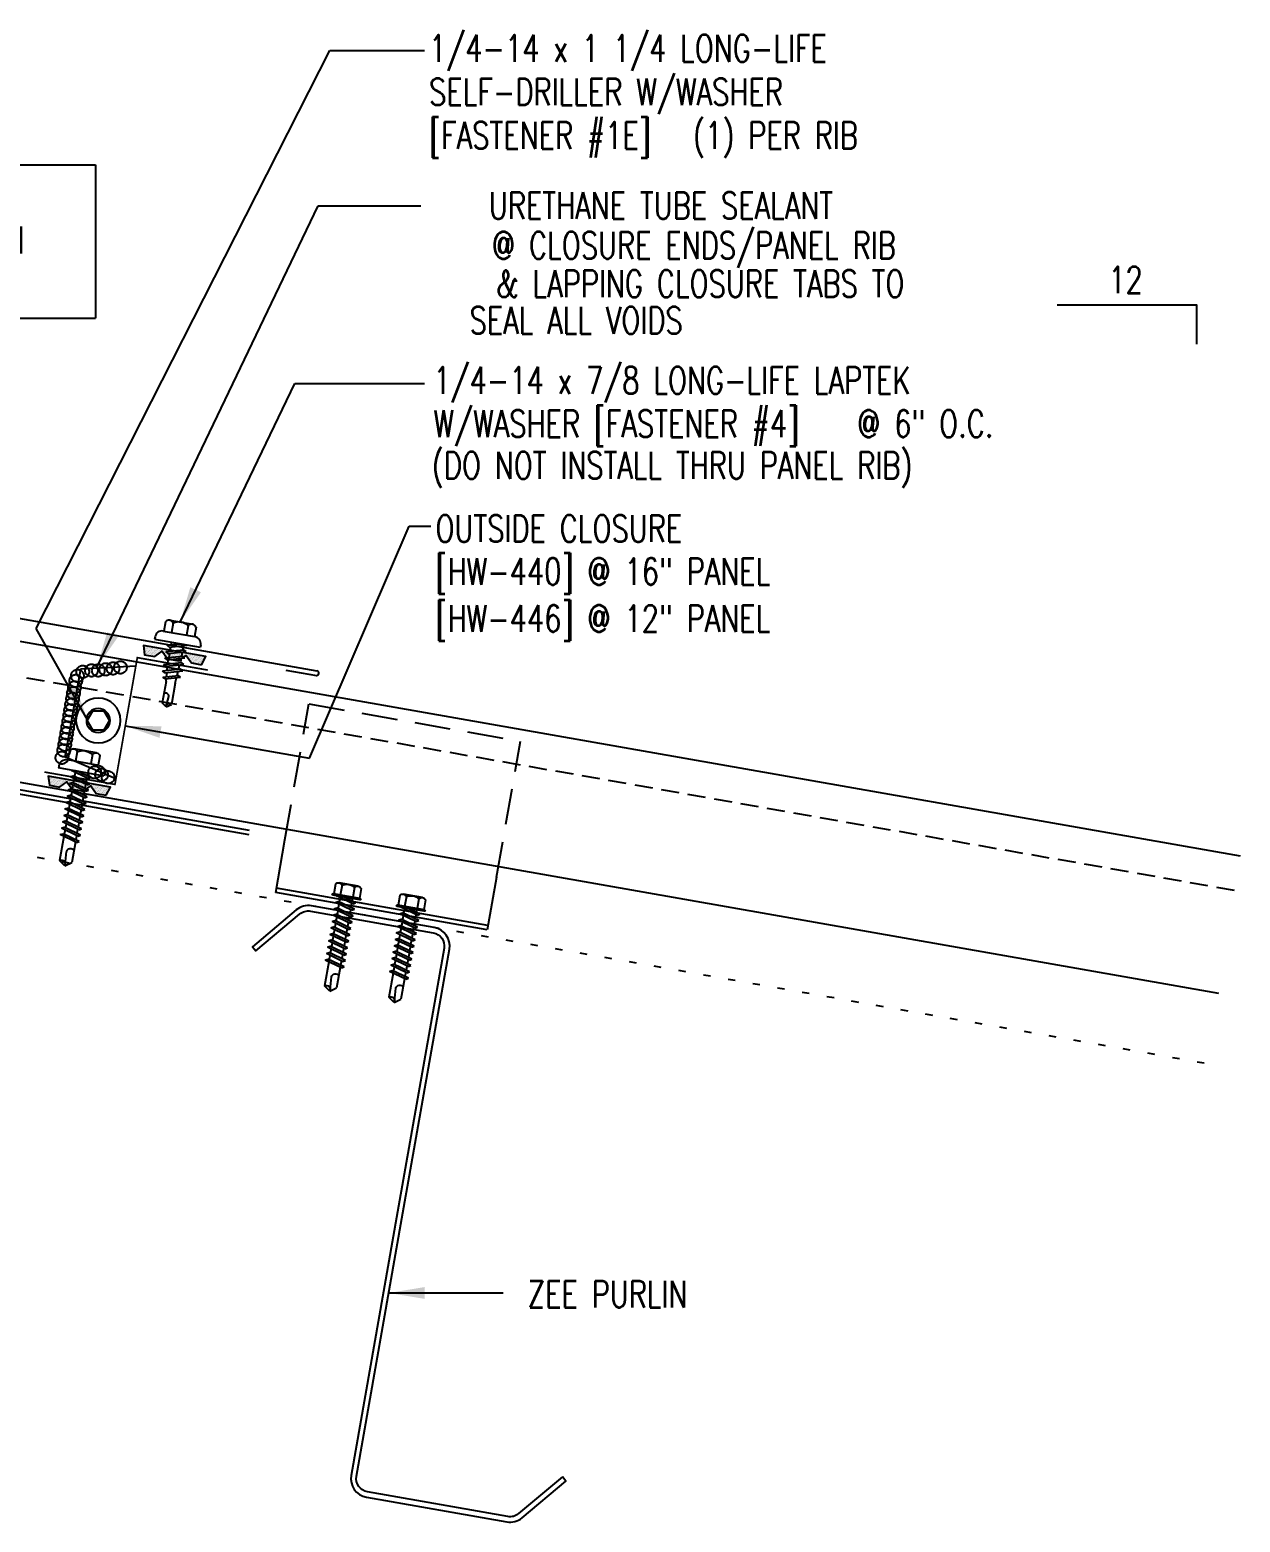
# Model space of a CAD drawing. Header units: inches. Extents: x -1 to 189, y 13 to 99.
# Drawn here: x 29 to 45.9, y 13.35 to 34.19 of the extents above; entities that cross this region are included whole.
import ezdxf
from ezdxf.enums import TextEntityAlignment as Align

# ---------------------------------------------------------------- set-up
doc = ezdxf.new("R2010")
doc.units = ezdxf.units.IN
doc.header["$MEASUREMENT"] = 0
for name, pattern in [('CENTER2', [1.125, 0.75, -0.125, 0.125, -0.125]), ('DASH2', [0.1875, 0.125, -0.0625]), ('DOT', [0.25, 0, -0.25]), ('HIDDEN', [0.375, 0.25, -0.125])]:
    doc.linetypes.add(name, pattern=pattern)
for name, color, linetype in [('clip', 5, 'Continuous'), ('CLO', 3, 'Continuous'), ('DIM', 2, 'Continuous'), ('FASTENER', 9, 'Continuous'), ('MARK', 1, 'Continuous'), ('PANEL', 11, 'Continuous'), ('PURLIN', 1, 'Continuous'), ('SEALANT', 253, 'CENTER2'), ('STLA', 12, 'Continuous'), ('TAPE', 8, 'Continuous'), ('TEXT', 2, 'Continuous'), ('TRIM', 6, 'Continuous')]:
    doc.layers.add(name, color=color, linetype=linetype)
doc.styles.add('TEXT1', font='ROMANS.shx', dxfattribs={"width": 0.75, "height": 0.375})
doc.dimstyles.new('DETAIL$7', dxfattribs={"dimscale": 4, "dimtxt": 0.375, "dimasz": 0.125, "dimexe": 0.0625, "dimexo": 0.125, "dimgap": 0.0625, "dimtad": 1, "dimdec": 4, "dimzin": 3, "dimdsep": 46, "dimlunit": 4, "dimtxsty": 'TEXT1', "dimblk": 'ARCHTICK', "dimcen": 0.0625, "dimclrd": 7, "dimclre": 7, "dimclrt": 2, "dimadec": 0, "dimazin": 0, "dimtfac": 0.59375, "dimtdec": 4, "dimtmove": 0, "dimatfit": 3, "dimfxl": 0, "dimfrac": 2, "dimtolj": 1, "dimtzin": 3, "dimarcsym": 0})

# ---------------------------------------------------------------- blocks, each defined once
blk = doc.blocks.new('A$C23AA14D5')
at = {"layer": 'CLO', "const_width": 0.0239}
blk.add_lwpolyline([(2.284, 0.187), (1.299, 0.014), (0.987, 1.785), (0.002, 1.611)], dxfattribs=at)
at = {"layer": 'CLO'}
blk.add_lwpolyline([(1.285, 0.094), (1.993, 0.397), (1.776, 1.628), (1.007, 1.67)], dxfattribs=at)
blk = doc.blocks.new('*X7')
at = {"color": 0}
for p, q in [((-0.434, 0.135), (-0.434, 0.135)), ((-0.434, 0.123), (-0.434, 0.123)), ((-0.422, 0.141), (-0.422, 0.141)), ((-0.422, 0.129), (-0.422, 0.129)), ((-0.422, 0.117), (-0.422, 0.117)), ((-0.422, 0.105), (-0.422, 0.105)), ((-0.422, 0.094), (-0.422, 0.094)), ((-0.422, 0.082), (-0.422, 0.082)), ((-0.41, 0.135), (-0.41, 0.135)), ((-0.41, 0.123), (-0.41, 0.123)), ((-0.41, 0.111), (-0.41, 0.111)), ((-0.41, 0.1), (-0.41, 0.1)), ((-0.41, 0.088), (-0.41, 0.088)), ((-0.41, 0.076), (-0.41, 0.076)), ((-0.41, 0.064), (-0.41, 0.064)), ((-0.41, 0.053), (-0.41, 0.053)), ((-0.41, 0.041), (-0.41, 0.041)), ((-0.398, 0.141), (-0.398, 0.141)), ((-0.398, 0.129), (-0.398, 0.129)), ((-0.398, 0.117), (-0.398, 0.117)), ((-0.398, 0.105), (-0.398, 0.105)), ((-0.398, 0.094), (-0.398, 0.094)), ((-0.398, 0.082), (-0.398, 0.082)), ((-0.398, 0.07), (-0.398, 0.07)), ((-0.398, 0.059), (-0.398, 0.059)), ((-0.398, 0.047), (-0.398, 0.047)), ((-0.398, 0.035), (-0.398, 0.035)), ((-0.398, 0.023), (-0.398, 0.023)), ((-0.387, 0.135), (-0.387, 0.135)), ((-0.387, 0.123), (-0.387, 0.123)), ((-0.387, 0.111), (-0.387, 0.111)), ((-0.387, 0.1), (-0.387, 0.1)), ((-0.387, 0.088), (-0.387, 0.088)), ((-0.387, 0.076), (-0.387, 0.076)), ((-0.387, 0.064), (-0.387, 0.064)), ((-0.387, 0.053), (-0.387, 0.053)), ((-0.387, 0.041), (-0.387, 0.041)), ((-0.387, 0.029), (-0.387, 0.029)), ((-0.375, 0.141), (-0.375, 0.141)), ((-0.375, 0.129), (-0.375, 0.129)), ((-0.375, 0.117), (-0.375, 0.117)), ((-0.375, 0.105), (-0.375, 0.105)), ((-0.375, 0.094), (-0.375, 0.094)), ((-0.375, 0.082), (-0.375, 0.082)), ((-0.375, 0.07), (-0.375, 0.07)), ((-0.375, 0.059), (-0.375, 0.059)), ((-0.375, 0.047), (-0.375, 0.047)), ((-0.375, 0.035), (-0.375, 0.035)), ((-0.375, 0.023), (-0.375, 0.023)), ((-0.363, 0.135), (-0.363, 0.135)), ((-0.363, 0.123), (-0.363, 0.123)), ((-0.363, 0.111), (-0.363, 0.111)), ((-0.363, 0.1), (-0.363, 0.1)), ((-0.363, 0.088), (-0.363, 0.088)), ((-0.363, 0.076), (-0.363, 0.076)), ((-0.363, 0.064), (-0.363, 0.064)), ((-0.363, 0.053), (-0.363, 0.053)), ((-0.363, 0.041), (-0.363, 0.041)), ((-0.363, 0.029), (-0.363, 0.029)), ((-0.352, 0.141), (-0.352, 0.141)), ((-0.352, 0.129), (-0.352, 0.129)), ((-0.352, 0.117), (-0.352, 0.117)), ((-0.352, 0.105), (-0.352, 0.105)), ((-0.352, 0.094), (-0.352, 0.094)), ((-0.352, 0.082), (-0.352, 0.082)), ((-0.352, 0.07), (-0.352, 0.07)), ((-0.352, 0.059), (-0.352, 0.059)), ((-0.352, 0.047), (-0.352, 0.047)), ((-0.352, 0.035), (-0.352, 0.035)), ((-0.352, 0.023), (-0.352, 0.023)), ((-0.34, 0.135), (-0.34, 0.135)), ((-0.34, 0.123), (-0.34, 0.123)), ((-0.34, 0.111), (-0.34, 0.111)), ((-0.34, 0.1), (-0.34, 0.1)), ((-0.34, 0.088), (-0.34, 0.088)), ((-0.34, 0.076), (-0.34, 0.076)), ((-0.34, 0.064), (-0.34, 0.064)), ((-0.34, 0.053), (-0.34, 0.053)), ((-0.34, 0.041), (-0.34, 0.041)), ((-0.34, 0.029), (-0.34, 0.029)), ((-0.328, 0.141), (-0.328, 0.141)), ((-0.328, 0.129), (-0.328, 0.129)), ((-0.328, 0.117), (-0.328, 0.117)), ((-0.328, 0.105), (-0.328, 0.105)), ((-0.328, 0.094), (-0.328, 0.094)), ((-0.328, 0.082), (-0.328, 0.082)), ((-0.328, 0.07), (-0.328, 0.07)), ((-0.328, 0.059), (-0.328, 0.059)), ((-0.328, 0.047), (-0.328, 0.047)), ((-0.328, 0.035), (-0.328, 0.035)), ((-0.328, 0.023), (-0.328, 0.023)), ((-0.316, 0.135), (-0.316, 0.135)), ((-0.316, 0.123), (-0.316, 0.123)), ((-0.316, 0.111), (-0.316, 0.111)), ((-0.316, 0.1), (-0.316, 0.1)), ((-0.316, 0.088), (-0.316, 0.088)), ((-0.316, 0.076), (-0.316, 0.076)), ((-0.316, 0.064), (-0.316, 0.064)), ((-0.316, 0.053), (-0.316, 0.053)), ((-0.316, 0.041), (-0.316, 0.041)), ((-0.316, 0.029), (-0.316, 0.029)), ((-0.305, 0.141), (-0.305, 0.141)), ((-0.305, 0.129), (-0.305, 0.129)), ((-0.305, 0.117), (-0.305, 0.117)), ((-0.305, 0.105), (-0.305, 0.105)), ((-0.305, 0.094), (-0.305, 0.094)), ((-0.305, 0.082), (-0.305, 0.082)), ((-0.305, 0.07), (-0.305, 0.07)), ((-0.305, 0.059), (-0.305, 0.059)), ((-0.305, 0.047), (-0.305, 0.047)), ((-0.305, 0.035), (-0.305, 0.035)), ((-0.305, 0.023), (-0.305, 0.023)), ((-0.293, 0.135), (-0.293, 0.135)), ((-0.293, 0.123), (-0.293, 0.123)), ((-0.293, 0.111), (-0.293, 0.111)), ((-0.293, 0.1), (-0.293, 0.1)), ((-0.293, 0.088), (-0.293, 0.088)), ((-0.293, 0.076), (-0.293, 0.076)), ((-0.293, 0.064), (-0.293, 0.064)), ((-0.293, 0.053), (-0.293, 0.053)), ((-0.293, 0.041), (-0.293, 0.041)), ((-0.293, 0.029), (-0.293, 0.029)), ((-0.281, 0.141), (-0.281, 0.141)), ((-0.281, 0.129), (-0.281, 0.129)), ((-0.281, 0.117), (-0.281, 0.117)), ((-0.281, 0.105), (-0.281, 0.105)), ((-0.281, 0.094), (-0.281, 0.094)), ((-0.281, 0.082), (-0.281, 0.082)), ((-0.281, 0.07), (-0.281, 0.07)), ((-0.281, 0.059), (-0.281, 0.059)), ((-0.281, 0.047), (-0.281, 0.047)), ((-0.281, 0.035), (-0.281, 0.035)), ((-0.281, 0.023), (-0.281, 0.023)), ((-0.27, 0.135), (-0.27, 0.135)), ((-0.27, 0.123), (-0.27, 0.123)), ((-0.27, 0.111), (-0.27, 0.111)), ((-0.27, 0.1), (-0.27, 0.1)), ((-0.27, 0.088), (-0.27, 0.088)), ((-0.27, 0.076), (-0.27, 0.076)), ((-0.27, 0.064), (-0.27, 0.064)), ((-0.27, 0.053), (-0.27, 0.053)), ((-0.27, 0.041), (-0.27, 0.041)), ((-0.27, 0.029), (-0.27, 0.029)), ((-0.258, 0.141), (-0.258, 0.141)), ((-0.258, 0.129), (-0.258, 0.129)), ((-0.258, 0.117), (-0.258, 0.117)), ((-0.258, 0.105), (-0.258, 0.105)), ((-0.258, 0.094), (-0.258, 0.094)), ((-0.258, 0.082), (-0.258, 0.082)), ((-0.258, 0.07), (-0.258, 0.07)), ((-0.258, 0.059), (-0.258, 0.059)), ((-0.258, 0.047), (-0.258, 0.047)), ((-0.258, 0.035), (-0.258, 0.035)), ((-0.258, 0.023), (-0.258, 0.023)), ((-0.246, 0.135), (-0.246, 0.135)), ((-0.246, 0.123), (-0.246, 0.123)), ((-0.246, 0.111), (-0.246, 0.111)), ((-0.246, 0.1), (-0.246, 0.1)), ((-0.246, 0.088), (-0.246, 0.088)), ((-0.246, 0.076), (-0.246, 0.076)), ((-0.246, 0.064), (-0.246, 0.064)), ((-0.246, 0.053), (-0.246, 0.053)), ((-0.246, 0.041), (-0.246, 0.041)), ((-0.234, 0.141), (-0.234, 0.141)), ((-0.234, 0.129), (-0.234, 0.129)), ((-0.234, 0.117), (-0.234, 0.117)), ((-0.234, 0.105), (-0.234, 0.105)), ((-0.234, 0.094), (-0.234, 0.094)), ((-0.234, 0.082), (-0.234, 0.082)), ((-0.234, 0.07), (-0.234, 0.07)), ((-0.234, 0.059), (-0.234, 0.059)), ((-0.234, 0.047), (-0.234, 0.047)), ((-0.223, 0.135), (-0.223, 0.135)), ((-0.223, 0.123), (-0.223, 0.123)), ((-0.223, 0.111), (-0.223, 0.111)), ((-0.223, 0.1), (-0.223, 0.1)), ((-0.223, 0.088), (-0.223, 0.088)), ((-0.223, 0.076), (-0.223, 0.076)), ((-0.223, 0.064), (-0.223, 0.064)), ((-0.211, 0.141), (-0.211, 0.141)), ((-0.211, 0.129), (-0.211, 0.129)), ((-0.211, 0.117), (-0.211, 0.117)), ((-0.211, 0.105), (-0.211, 0.105)), ((-0.211, 0.094), (-0.211, 0.094)), ((-0.211, 0.082), (-0.211, 0.082)), ((-0.211, 0.07), (-0.211, 0.07)), ((-0.199, 0.135), (-0.199, 0.135)), ((-0.199, 0.123), (-0.199, 0.123)), ((-0.199, 0.111), (-0.199, 0.111)), ((-0.199, 0.1), (-0.199, 0.1)), ((-0.199, 0.088), (-0.199, 0.088)), ((-0.188, 0.141), (-0.188, 0.141)), ((-0.188, 0.129), (-0.188, 0.129)), ((-0.188, 0.117), (-0.188, 0.117)), ((-0.188, 0.105), (-0.188, 0.105)), ((-0.188, 0.094), (-0.188, 0.094)), ((-0.176, 0.135), (-0.176, 0.135)), ((-0.176, 0.123), (-0.176, 0.123)), ((-0.176, 0.111), (-0.176, 0.111)), ((-0.164, 0.141), (-0.164, 0.141)), ((-0.164, 0.129), (-0.164, 0.129)), ((-0.164, 0.117), (-0.164, 0.117)), ((-0.164, 0.105), (-0.164, 0.105)), ((-0.152, 0.135), (-0.152, 0.135)), ((-0.152, 0.123), (-0.152, 0.123)), ((-0.152, 0.111), (-0.152, 0.111)), ((-0.152, 0.1), (-0.152, 0.1)), ((-0.141, 0.141), (-0.141, 0.141)), ((-0.141, 0.129), (-0.141, 0.129)), ((-0.141, 0.117), (-0.141, 0.117)), ((-0.141, 0.105), (-0.141, 0.105)), ((-0.141, 0.094), (-0.141, 0.094)), ((-0.141, 0.082), (-0.141, 0.082)), ((-0.129, 0.135), (-0.129, 0.135)), ((-0.129, 0.123), (-0.129, 0.123)), ((-0.129, 0.111), (-0.129, 0.111)), ((-0.129, 0.1), (-0.129, 0.1)), ((-0.129, 0.088), (-0.129, 0.088)), ((-0.129, 0.076), (-0.129, 0.076)), ((-0.117, 0.141), (-0.117, 0.141)), ((-0.117, 0.129), (-0.117, 0.129)), ((-0.117, 0.117), (-0.117, 0.117)), ((-0.117, 0.105), (-0.117, 0.105)), ((-0.117, 0.094), (-0.117, 0.094)), ((-0.117, 0.082), (-0.117, 0.082)), ((-0.117, 0.07), (-0.117, 0.07)), ((-0.117, 0.059), (-0.117, 0.059)), ((-0.105, 0.135), (-0.105, 0.135)), ((-0.105, 0.123), (-0.105, 0.123)), ((-0.105, 0.111), (-0.105, 0.111)), ((-0.105, 0.1), (-0.105, 0.1)), ((-0.105, 0.088), (-0.105, 0.088)), ((-0.105, 0.076), (-0.105, 0.076)), ((-0.105, 0.064), (-0.105, 0.064)), ((-0.105, 0.053), (-0.105, 0.053)), ((-0.094, 0.141), (-0.094, 0.141)), ((-0.094, 0.129), (-0.094, 0.129)), ((-0.094, 0.117), (-0.094, 0.117)), ((-0.094, 0.105), (-0.094, 0.105)), ((-0.094, 0.094), (-0.094, 0.094)), ((-0.094, 0.082), (-0.094, 0.082)), ((-0.094, 0.07), (-0.094, 0.07)), ((-0.094, 0.059), (-0.094, 0.059)), ((-0.094, 0.047), (-0.094, 0.047)), ((-0.094, 0.035), (-0.094, 0.035)), ((-0.082, 0.135), (-0.082, 0.135)), ((-0.082, 0.123), (-0.082, 0.123)), ((-0.082, 0.111), (-0.082, 0.111)), ((-0.082, 0.1), (-0.082, 0.1)), ((-0.082, 0.088), (-0.082, 0.088)), ((-0.082, 0.076), (-0.082, 0.076)), ((-0.082, 0.064), (-0.082, 0.064)), ((-0.082, 0.053), (-0.082, 0.053)), ((-0.082, 0.041), (-0.082, 0.041)), ((-0.082, 0.029), (-0.082, 0.029)), ((-0.07, 0.141), (-0.07, 0.141)), ((-0.07, 0.129), (-0.07, 0.129)), ((-0.07, 0.117), (-0.07, 0.117)), ((-0.07, 0.105), (-0.07, 0.105)), ((-0.07, 0.094), (-0.07, 0.094)), ((-0.07, 0.082), (-0.07, 0.082)), ((-0.07, 0.07), (-0.07, 0.07)), ((-0.07, 0.059), (-0.07, 0.059)), ((-0.07, 0.047), (-0.07, 0.047)), ((-0.07, 0.035), (-0.07, 0.035)), ((-0.07, 0.023), (-0.07, 0.023)), ((-0.059, 0.135), (-0.059, 0.135)), ((-0.059, 0.123), (-0.059, 0.123)), ((-0.059, 0.111), (-0.059, 0.111)), ((-0.059, 0.1), (-0.059, 0.1)), ((-0.059, 0.088), (-0.059, 0.088)), ((-0.059, 0.076), (-0.059, 0.076)), ((-0.059, 0.064), (-0.059, 0.064)), ((-0.059, 0.053), (-0.059, 0.053)), ((-0.059, 0.041), (-0.059, 0.041)), ((-0.059, 0.029), (-0.059, 0.029)), ((-0.047, 0.141), (-0.047, 0.141)), ((-0.047, 0.129), (-0.047, 0.129)), ((-0.047, 0.117), (-0.047, 0.117)), ((-0.047, 0.105), (-0.047, 0.105)), ((-0.047, 0.094), (-0.047, 0.094)), ((-0.047, 0.082), (-0.047, 0.082)), ((-0.047, 0.07), (-0.047, 0.07)), ((-0.047, 0.059), (-0.047, 0.059)), ((-0.047, 0.047), (-0.047, 0.047)), ((-0.047, 0.035), (-0.047, 0.035)), ((-0.047, 0.023), (-0.047, 0.023)), ((-0.035, 0.135), (-0.035, 0.135)), ((-0.035, 0.123), (-0.035, 0.123)), ((-0.035, 0.111), (-0.035, 0.111)), ((-0.035, 0.1), (-0.035, 0.1)), ((-0.035, 0.088), (-0.035, 0.088)), ((-0.035, 0.076), (-0.035, 0.076)), ((-0.035, 0.064), (-0.035, 0.064)), ((-0.035, 0.053), (-0.035, 0.053)), ((-0.035, 0.041), (-0.035, 0.041)), ((-0.035, 0.029), (-0.035, 0.029)), ((-0.023, 0.141), (-0.023, 0.141)), ((-0.023, 0.129), (-0.023, 0.129)), ((-0.023, 0.117), (-0.023, 0.117)), ((-0.023, 0.105), (-0.023, 0.105)), ((-0.023, 0.094), (-0.023, 0.094)), ((-0.023, 0.082), (-0.023, 0.082)), ((-0.023, 0.07), (-0.023, 0.07)), ((-0.023, 0.059), (-0.023, 0.059)), ((-0.023, 0.047), (-0.023, 0.047)), ((-0.023, 0.035), (-0.023, 0.035)), ((-0.023, 0.023), (-0.023, 0.023)), ((-0.012, 0.135), (-0.012, 0.135)), ((-0.012, 0.123), (-0.012, 0.123)), ((-0.012, 0.111), (-0.012, 0.111)), ((-0.012, 0.1), (-0.012, 0.1)), ((-0.012, 0.088), (-0.012, 0.088)), ((-0.012, 0.076), (-0.012, 0.076)), ((-0.012, 0.064), (-0.012, 0.064)), ((-0.012, 0.053), (-0.012, 0.053)), ((-0.012, 0.041), (-0.012, 0.041)), ((-0.012, 0.029), (-0.012, 0.029)), ((0, 0.141), (0, 0.141)), ((0, 0.129), (0, 0.129)), ((0, 0.117), (0, 0.117)), ((0, 0.105), (0, 0.105)), ((0, 0.094), (0, 0.094)), ((0, 0.082), (0, 0.082)), ((0, 0.07), (0, 0.07)), ((0, 0.059), (0, 0.059)), ((0, 0.047), (0, 0.047)), ((0, 0.035), (0, 0.035)), ((0, 0.023), (0, 0.023)), ((0.012, 0.135), (0.012, 0.135)), ((0.012, 0.123), (0.012, 0.123)), ((0.012, 0.111), (0.012, 0.111)), ((0.012, 0.1), (0.012, 0.1)), ((0.012, 0.088), (0.012, 0.088)), ((0.012, 0.076), (0.012, 0.076)), ((0.012, 0.064), (0.012, 0.064)), ((0.012, 0.053), (0.012, 0.053)), ((0.012, 0.041), (0.012, 0.041)), ((0.012, 0.029), (0.012, 0.029)), ((0.023, 0.141), (0.023, 0.141)), ((0.023, 0.129), (0.023, 0.129)), ((0.023, 0.117), (0.023, 0.117)), ((0.023, 0.105), (0.023, 0.105)), ((0.023, 0.094), (0.023, 0.094)), ((0.023, 0.082), (0.023, 0.082)), ((0.023, 0.07), (0.023, 0.07)), ((0.023, 0.059), (0.023, 0.059)), ((0.023, 0.047), (0.023, 0.047)), ((0.023, 0.035), (0.023, 0.035)), ((0.023, 0.023), (0.023, 0.023)), ((0.035, 0.135), (0.035, 0.135)), ((0.035, 0.123), (0.035, 0.123)), ((0.035, 0.111), (0.035, 0.111)), ((0.035, 0.1), (0.035, 0.1)), ((0.035, 0.088), (0.035, 0.088)), ((0.035, 0.076), (0.035, 0.076)), ((0.035, 0.064), (0.035, 0.064)), ((0.035, 0.053), (0.035, 0.053)), ((0.035, 0.041), (0.035, 0.041)), ((0.035, 0.029), (0.035, 0.029)), ((0.047, 0.141), (0.047, 0.141)), ((0.047, 0.129), (0.047, 0.129)), ((0.047, 0.117), (0.047, 0.117)), ((0.047, 0.105), (0.047, 0.105)), ((0.047, 0.094), (0.047, 0.094)), ((0.047, 0.082), (0.047, 0.082)), ((0.047, 0.07), (0.047, 0.07)), ((0.047, 0.059), (0.047, 0.059)), ((0.047, 0.047), (0.047, 0.047)), ((0.047, 0.035), (0.047, 0.035)), ((0.047, 0.023), (0.047, 0.023)), ((0.059, 0.135), (0.059, 0.135)), ((0.059, 0.123), (0.059, 0.123)), ((0.059, 0.111), (0.059, 0.111)), ((0.059, 0.1), (0.059, 0.1)), ((0.059, 0.088), (0.059, 0.088)), ((0.059, 0.076), (0.059, 0.076)), ((0.059, 0.064), (0.059, 0.064)), ((0.059, 0.053), (0.059, 0.053)), ((0.059, 0.041), (0.059, 0.041)), ((0.059, 0.029), (0.059, 0.029)), ((0.07, 0.141), (0.07, 0.141)), ((0.07, 0.129), (0.07, 0.129)), ((0.07, 0.117), (0.07, 0.117)), ((0.07, 0.105), (0.07, 0.105)), ((0.07, 0.094), (0.07, 0.094)), ((0.07, 0.082), (0.07, 0.082)), ((0.07, 0.07), (0.07, 0.07)), ((0.07, 0.059), (0.07, 0.059)), ((0.07, 0.047), (0.07, 0.047)), ((0.07, 0.035), (0.07, 0.035)), ((0.07, 0.023), (0.07, 0.023)), ((0.082, 0.135), (0.082, 0.135)), ((0.082, 0.123), (0.082, 0.123)), ((0.082, 0.111), (0.082, 0.111)), ((0.082, 0.1), (0.082, 0.1)), ((0.082, 0.088), (0.082, 0.088)), ((0.082, 0.076), (0.082, 0.076)), ((0.082, 0.064), (0.082, 0.064)), ((0.082, 0.053), (0.082, 0.053)), ((0.082, 0.041), (0.082, 0.041)), ((0.082, 0.029), (0.082, 0.029)), ((0.094, 0.141), (0.094, 0.141)), ((0.094, 0.129), (0.094, 0.129)), ((0.094, 0.117), (0.094, 0.117)), ((0.094, 0.105), (0.094, 0.105)), ((0.094, 0.094), (0.094, 0.094)), ((0.094, 0.082), (0.094, 0.082)), ((0.094, 0.07), (0.094, 0.07)), ((0.094, 0.059), (0.094, 0.059)), ((0.094, 0.047), (0.094, 0.047)), ((0.094, 0.035), (0.094, 0.035)), ((0.105, 0.135), (0.105, 0.135)), ((0.105, 0.123), (0.105, 0.123)), ((0.105, 0.111), (0.105, 0.111)), ((0.105, 0.1), (0.105, 0.1)), ((0.105, 0.088), (0.105, 0.088)), ((0.105, 0.076), (0.105, 0.076)), ((0.105, 0.064), (0.105, 0.064)), ((0.105, 0.053), (0.105, 0.053)), ((0.117, 0.141), (0.117, 0.141)), ((0.117, 0.129), (0.117, 0.129)), ((0.117, 0.117), (0.117, 0.117)), ((0.117, 0.105), (0.117, 0.105)), ((0.117, 0.094), (0.117, 0.094)), ((0.117, 0.082), (0.117, 0.082)), ((0.117, 0.07), (0.117, 0.07)), ((0.117, 0.059), (0.117, 0.059)), ((0.129, 0.135), (0.129, 0.135)), ((0.129, 0.123), (0.129, 0.123)), ((0.129, 0.111), (0.129, 0.111)), ((0.129, 0.1), (0.129, 0.1)), ((0.129, 0.088), (0.129, 0.088)), ((0.129, 0.076), (0.129, 0.076)), ((0.141, 0.141), (0.141, 0.141)), ((0.141, 0.129), (0.141, 0.129)), ((0.141, 0.117), (0.141, 0.117)), ((0.141, 0.105), (0.141, 0.105)), ((0.141, 0.094), (0.141, 0.094)), ((0.141, 0.082), (0.141, 0.082)), ((0.152, 0.135), (0.152, 0.135)), ((0.152, 0.123), (0.152, 0.123)), ((0.152, 0.111), (0.152, 0.111)), ((0.152, 0.1), (0.152, 0.1)), ((0.164, 0.141), (0.164, 0.141)), ((0.164, 0.129), (0.164, 0.129)), ((0.164, 0.117), (0.164, 0.117)), ((0.164, 0.105), (0.164, 0.105)), ((0.176, 0.135), (0.176, 0.135)), ((0.176, 0.123), (0.176, 0.123)), ((0.176, 0.111), (0.176, 0.111)), ((0.188, 0.141), (0.188, 0.141)), ((0.188, 0.129), (0.188, 0.129)), ((0.188, 0.117), (0.188, 0.117)), ((0.188, 0.105), (0.188, 0.105)), ((0.188, 0.094), (0.188, 0.094)), ((0.199, 0.135), (0.199, 0.135)), ((0.199, 0.123), (0.199, 0.123)), ((0.199, 0.111), (0.199, 0.111)), ((0.199, 0.1), (0.199, 0.1)), ((0.199, 0.088), (0.199, 0.088)), ((0.211, 0.141), (0.211, 0.141)), ((0.211, 0.129), (0.211, 0.129)), ((0.211, 0.117), (0.211, 0.117)), ((0.211, 0.105), (0.211, 0.105)), ((0.211, 0.094), (0.211, 0.094)), ((0.211, 0.082), (0.211, 0.082)), ((0.211, 0.07), (0.211, 0.07)), ((0.223, 0.135), (0.223, 0.135)), ((0.223, 0.123), (0.223, 0.123)), ((0.223, 0.111), (0.223, 0.111)), ((0.223, 0.1), (0.223, 0.1)), ((0.223, 0.088), (0.223, 0.088)), ((0.223, 0.076), (0.223, 0.076)), ((0.223, 0.064), (0.223, 0.064)), ((0.234, 0.141), (0.234, 0.141)), ((0.234, 0.129), (0.234, 0.129)), ((0.234, 0.117), (0.234, 0.117)), ((0.234, 0.105), (0.234, 0.105)), ((0.234, 0.094), (0.234, 0.094)), ((0.234, 0.082), (0.234, 0.082)), ((0.234, 0.07), (0.234, 0.07)), ((0.234, 0.059), (0.234, 0.059)), ((0.234, 0.047), (0.234, 0.047)), ((0.246, 0.135), (0.246, 0.135)), ((0.246, 0.123), (0.246, 0.123)), ((0.246, 0.111), (0.246, 0.111)), ((0.246, 0.1), (0.246, 0.1)), ((0.246, 0.088), (0.246, 0.088)), ((0.246, 0.076), (0.246, 0.076)), ((0.246, 0.064), (0.246, 0.064)), ((0.246, 0.053), (0.246, 0.053)), ((0.246, 0.041), (0.246, 0.041)), ((0.258, 0.141), (0.258, 0.141)), ((0.258, 0.129), (0.258, 0.129)), ((0.258, 0.117), (0.258, 0.117)), ((0.258, 0.105), (0.258, 0.105)), ((0.258, 0.094), (0.258, 0.094)), ((0.258, 0.082), (0.258, 0.082)), ((0.258, 0.07), (0.258, 0.07)), ((0.258, 0.059), (0.258, 0.059)), ((0.258, 0.047), (0.258, 0.047)), ((0.258, 0.035), (0.258, 0.035)), ((0.258, 0.023), (0.258, 0.023)), ((0.27, 0.135), (0.27, 0.135)), ((0.27, 0.123), (0.27, 0.123)), ((0.27, 0.111), (0.27, 0.111)), ((0.27, 0.1), (0.27, 0.1)), ((0.27, 0.088), (0.27, 0.088)), ((0.27, 0.076), (0.27, 0.076)), ((0.27, 0.064), (0.27, 0.064)), ((0.27, 0.053), (0.27, 0.053)), ((0.27, 0.041), (0.27, 0.041)), ((0.27, 0.029), (0.27, 0.029)), ((0.281, 0.141), (0.281, 0.141)), ((0.281, 0.129), (0.281, 0.129)), ((0.281, 0.117), (0.281, 0.117)), ((0.281, 0.105), (0.281, 0.105)), ((0.281, 0.094), (0.281, 0.094)), ((0.281, 0.082), (0.281, 0.082)), ((0.281, 0.07), (0.281, 0.07)), ((0.281, 0.059), (0.281, 0.059)), ((0.281, 0.047), (0.281, 0.047)), ((0.281, 0.035), (0.281, 0.035)), ((0.281, 0.023), (0.281, 0.023)), ((0.293, 0.135), (0.293, 0.135)), ((0.293, 0.123), (0.293, 0.123)), ((0.293, 0.111), (0.293, 0.111)), ((0.293, 0.1), (0.293, 0.1)), ((0.293, 0.088), (0.293, 0.088)), ((0.293, 0.076), (0.293, 0.076)), ((0.293, 0.064), (0.293, 0.064)), ((0.293, 0.053), (0.293, 0.053)), ((0.293, 0.041), (0.293, 0.041)), ((0.293, 0.029), (0.293, 0.029)), ((0.305, 0.141), (0.305, 0.141)), ((0.305, 0.129), (0.305, 0.129)), ((0.305, 0.117), (0.305, 0.117)), ((0.305, 0.105), (0.305, 0.105)), ((0.305, 0.094), (0.305, 0.094)), ((0.305, 0.082), (0.305, 0.082)), ((0.305, 0.07), (0.305, 0.07)), ((0.305, 0.059), (0.305, 0.059)), ((0.305, 0.047), (0.305, 0.047)), ((0.305, 0.035), (0.305, 0.035)), ((0.305, 0.023), (0.305, 0.023)), ((0.316, 0.135), (0.316, 0.135)), ((0.316, 0.123), (0.316, 0.123)), ((0.316, 0.111), (0.316, 0.111)), ((0.316, 0.1), (0.316, 0.1)), ((0.316, 0.088), (0.316, 0.088)), ((0.316, 0.076), (0.316, 0.076)), ((0.316, 0.064), (0.316, 0.064)), ((0.316, 0.053), (0.316, 0.053)), ((0.316, 0.041), (0.316, 0.041)), ((0.316, 0.029), (0.316, 0.029)), ((0.328, 0.141), (0.328, 0.141)), ((0.328, 0.129), (0.328, 0.129)), ((0.328, 0.117), (0.328, 0.117)), ((0.328, 0.105), (0.328, 0.105)), ((0.328, 0.094), (0.328, 0.094)), ((0.328, 0.082), (0.328, 0.082)), ((0.328, 0.07), (0.328, 0.07)), ((0.328, 0.059), (0.328, 0.059)), ((0.328, 0.047), (0.328, 0.047)), ((0.328, 0.035), (0.328, 0.035)), ((0.328, 0.023), (0.328, 0.023)), ((0.34, 0.135), (0.34, 0.135)), ((0.34, 0.123), (0.34, 0.123)), ((0.34, 0.111), (0.34, 0.111)), ((0.34, 0.1), (0.34, 0.1)), ((0.34, 0.088), (0.34, 0.088)), ((0.34, 0.076), (0.34, 0.076)), ((0.34, 0.064), (0.34, 0.064)), ((0.34, 0.053), (0.34, 0.053)), ((0.34, 0.041), (0.34, 0.041)), ((0.34, 0.029), (0.34, 0.029)), ((0.352, 0.141), (0.352, 0.141)), ((0.352, 0.129), (0.352, 0.129)), ((0.352, 0.117), (0.352, 0.117)), ((0.352, 0.105), (0.352, 0.105)), ((0.352, 0.094), (0.352, 0.094)), ((0.352, 0.082), (0.352, 0.082)), ((0.352, 0.07), (0.352, 0.07)), ((0.352, 0.059), (0.352, 0.059)), ((0.352, 0.047), (0.352, 0.047)), ((0.352, 0.035), (0.352, 0.035)), ((0.352, 0.023), (0.352, 0.023)), ((0.363, 0.135), (0.363, 0.135)), ((0.363, 0.123), (0.363, 0.123)), ((0.363, 0.111), (0.363, 0.111)), ((0.363, 0.1), (0.363, 0.1)), ((0.363, 0.088), (0.363, 0.088)), ((0.363, 0.076), (0.363, 0.076)), ((0.363, 0.064), (0.363, 0.064)), ((0.363, 0.053), (0.363, 0.053)), ((0.363, 0.041), (0.363, 0.041)), ((0.363, 0.029), (0.363, 0.029)), ((0.375, 0.141), (0.375, 0.141)), ((0.375, 0.129), (0.375, 0.129)), ((0.375, 0.117), (0.375, 0.117)), ((0.375, 0.105), (0.375, 0.105)), ((0.375, 0.094), (0.375, 0.094)), ((0.375, 0.082), (0.375, 0.082)), ((0.375, 0.07), (0.375, 0.07)), ((0.375, 0.059), (0.375, 0.059)), ((0.375, 0.047), (0.375, 0.047)), ((0.375, 0.035), (0.375, 0.035)), ((0.375, 0.023), (0.375, 0.023)), ((0.387, 0.135), (0.387, 0.135)), ((0.387, 0.123), (0.387, 0.123)), ((0.387, 0.111), (0.387, 0.111)), ((0.387, 0.1), (0.387, 0.1)), ((0.387, 0.088), (0.387, 0.088)), ((0.387, 0.076), (0.387, 0.076)), ((0.387, 0.064), (0.387, 0.064)), ((0.387, 0.053), (0.387, 0.053)), ((0.387, 0.041), (0.387, 0.041)), ((0.387, 0.029), (0.387, 0.029)), ((0.398, 0.141), (0.398, 0.141)), ((0.398, 0.129), (0.398, 0.129)), ((0.398, 0.117), (0.398, 0.117)), ((0.398, 0.105), (0.398, 0.105)), ((0.398, 0.094), (0.398, 0.094)), ((0.398, 0.082), (0.398, 0.082)), ((0.398, 0.07), (0.398, 0.07)), ((0.398, 0.059), (0.398, 0.059)), ((0.398, 0.047), (0.398, 0.047)), ((0.398, 0.035), (0.398, 0.035)), ((0.398, 0.023), (0.398, 0.023)), ((0.41, 0.135), (0.41, 0.135)), ((0.41, 0.123), (0.41, 0.123)), ((0.41, 0.111), (0.41, 0.111)), ((0.41, 0.1), (0.41, 0.1)), ((0.41, 0.088), (0.41, 0.088)), ((0.41, 0.076), (0.41, 0.076)), ((0.41, 0.064), (0.41, 0.064)), ((0.41, 0.053), (0.41, 0.053)), ((0.41, 0.041), (0.41, 0.041)), ((0.422, 0.141), (0.422, 0.141)), ((0.422, 0.129), (0.422, 0.129)), ((0.422, 0.117), (0.422, 0.117)), ((0.422, 0.105), (0.422, 0.105)), ((0.422, 0.094), (0.422, 0.094)), ((0.422, 0.082), (0.422, 0.082)), ((0.434, 0.135), (0.434, 0.135)), ((0.434, 0.123), (0.434, 0.123))]:
    blk.add_line(p, q, dxfattribs=at)
blk = doc.blocks.new('MB_DBTAP')
at = {"layer": 'TAPE', "color": 9}
blk.add_lwpolyline([(-0.403, 0.018), (-0.442, 0.141), (0.442, 0.141), (0.403, 0.018), (0.26, 0.018), (0.17, 0.109), (0.079, 0.018), (0, 0.018), (-0.079, 0.018), (-0.17, 0.109), (-0.26, 0.018)], close=True, dxfattribs=at)
at = {"layer": 'TAPE', "color": 251}
blk.add_blockref('*X7', (0, 0), dxfattribs=at)
blk = doc.blocks.new('MB_516W')
blk.add_lwpolyline([(-0.078, 0.135), (-0.156, 0), (-0.078, -0.135), (0.078, -0.135), (0.156, 0), (0.078, 0.135)], close=True)
for radius in [0.312, 0.166]:
    blk.add_circle((0, 0), radius)
blk = doc.blocks.new('fz5')
at = {"layer": 'FASTENER'}
for p, q in [((-0.217, 0.305), (-0.217, 0.171)), ((-0.163, 0.337), (0.159, 0.337)), ((-0.108, 0.305), (-0.108, 0.171)), ((0.105, 0.305), (0.105, 0.171)), ((0.214, 0.305), (0.214, 0.171)), ((-0.326, 0.071), (-0.326, 0.037)), ((-0.326, 0.037), (0.322, 0.037)), ((-0.226, 0.171), (0.214, 0.171)), ((-0.141, -0.014), (0.037, 0.037)), ((-0.105, -0.034), (0.137, 0.035)), ((-0.088, 0.037), (-0.088, 0.001)), ((-0.088, 0.037), (0.085, 0.037)), ((0.085, 0.037), (0.134, 0.037)), ((0.085, 0.02), (0.085, -0.041)), ((0.137, 0.035), (0.134, 0.037)), ((0.322, 0.071), (0.322, 0.037)), ((-0.105, -0.034), (-0.141, -0.014)), ((-0.141, -0.105), (0.102, -0.036)), ((-0.105, -0.125), (-0.141, -0.105)), ((-0.141, -0.196), (0.102, -0.127)), ((-0.105, -0.216), (-0.141, -0.196)), ((-0.105, -0.125), (0.137, -0.056)), ((-0.105, -0.216), (0.137, -0.147)), ((-0.088, -0.029), (-0.088, -0.09)), ((-0.088, -0.12), (-0.088, -0.181)), ((0.085, -0.071), (0.085, -0.131)), ((0.085, -0.162), (0.085, -0.211)), ((0.137, -0.056), (0.102, -0.036)), ((0.137, -0.147), (0.102, -0.127)), ((-0.141, -0.287), (0.102, -0.217)), ((-0.105, -0.307), (-0.141, -0.287)), ((-0.141, -0.378), (0.102, -0.308)), ((-0.105, -0.398), (-0.141, -0.378)), ((-0.122, -0.463), (0.089, -0.403)), ((-0.105, -0.307), (0.137, -0.238)), ((-0.105, -0.398), (0.137, -0.328)), ((-0.084, -0.27), (-0.088, -0.211)), ((-0.078, -0.36), (-0.082, -0.3)), ((-0.071, -0.449), (-0.075, -0.389)), ((0.071, -0.408), (0.075, -0.346)), ((0.077, -0.315), (0.082, -0.253)), ((0.084, -0.223), (0.085, -0.211)), ((0.124, -0.423), (0.089, -0.403)), ((0.137, -0.238), (0.102, -0.217)), ((0.137, -0.328), (0.102, -0.308)), ((-0.086, -0.483), (-0.122, -0.463)), ((-0.086, -0.483), (0.124, -0.423)), ((-0.066, -0.516), (-0.069, -0.478)), ((-0.066, -0.516), (-0.066, -0.82)), ((0.063, -0.515), (0.068, -0.439)), ((0.063, -0.516), (0.063, -0.82)), ((-0.002, -0.866), (-0.066, -0.82)), ((-0.003, -0.854), (0.009, -0.714)), ((-0.002, -0.866), (0.063, -0.82))]:
    blk.add_line(p, q, dxfattribs=at)
for centre, radius, start, end in [((-0.163, 0.274), 0.0628, 29.8754, 150.1246), ((-0.002, 0.141), 0.196, 56.9974, 123.0026), ((0.159, 0.274), 0.0628, 29.8754, 150.1246), ((-0.226, 0.071), 0.1, 90, 180), ((0.222, 0.071), 0.1, 0, 90), ((0.073, -0.516), 0.01, 175.9484, 180), ((-0.036, -0.723), 0.0461, 11.1445, 130.906), ((0.039, -0.855), 0.0422, 55.4585, 194.8454)]:
    blk.add_arc(centre, radius, start, end, dxfattribs=at)
blk = doc.blocks.new('slopr1')
at = {"layer": 'MARK', "color": 6}
blk.add_lwpolyline([(0, 0), (0, 0.1368), (-0.4871, 0.1368)], dxfattribs=at)
at = {"layer": 'MARK', "color": 2, "style": 'TEXT1', "width": 0.75}
blk.add_text('12', height=0.09375, dxfattribs=at).set_placement((-0.3095, 0.1779))
blk.add_attdef('SLOPR1', (0.0415, 0.0243), '', height=0.0938, dxfattribs=at)
blk = doc.blocks.new('FD-F4')
at = {"layer": 'TEXT', "style": 'TEXT1', "width": 0.75}
for s, p in [('1/4-14 x 7/8 LONG-LIFE LAPTEK', (0.0047, -0.0408)), ('W/WASHER [FASTENER #4]', (0.0047, -0.1926))]:
    blk.add_text(s, height=0.09375, dxfattribs=at).set_placement(p)
blk.add_attdef('(QUANTITY)', (1.4847, -0.1926), '', height=0.0938, dxfattribs=at)
at = {"layer": 'TEXT', "style": 'TEXT1', "flags": 1}
for tag, p in [('Color', (0.0624, -0.4349)), ('Calc', (0.0624, -0.4349)), ('Opt1', (0.0624, -0.4349)), ('Opt2', (0.0624, -0.4349)), ('Opt3', (0.0624, -0.4349)), ('Description', (0.0624, -0.4349)), ('Multiple', (0.0624, -0.4349)), ('Part', (0.0624, -0.4349)), ('Spare1', (0.0624, -0.6224)), ('Spare2', (0.0624, -0.6224)), ('Spare3', (0.0624, -0.6224)), ('Spare4', (0.0624, -0.6224)), ('Spare5', (0.0624, -0.6224)), ('Spare6', (0.0624, -0.6224)), ('Spare7', (0.0624, -0.6224)), ('Spare8', (0.0624, -0.6224)), ('Spare9', (0.0624, -0.6224)), ('Spare10', (0.0624, -0.6224))]:
    blk.add_attdef(tag, p, '', height=0.0938, dxfattribs=at)
blk = doc.blocks.new('A$C30686E82')
for p, q in [((-2.715, 0.761), (3.437, 0.761)), ((-2.715, 0.761), (-2.715, -1.379)), ((3.437, 0.761), (3.437, -1.379)), ((-2.715, -1.379), (3.437, -1.379))]:
    blk.add_line(p, q)
at = {"layer": 'TEXT', "style": 'TEXT1', "width": 0.75}
for s, p in [('NOTE:', (-2.368, 0.081)), ('REFERENCE TYPICAL TRIM', (-2.368, -0.477)), ('LAP SECTIONS', (-2.368, -1.035))]:
    blk.add_text(s, height=0.375, dxfattribs=at).set_placement(p)
blk = doc.blocks.new('_ArchTick')
at = {"color": 0, "linetype": 'ByBlock', "const_width": 0.15}
blk.add_lwpolyline([(-0.5, -0.5), (0.5, 0.5)], dxfattribs=at)
blk = doc.blocks.new('A$C379E73EA')
at = {"layer": 'TRIM'}
for p, q in [((-2.917, 4.689), (-12.765, 2.952)), ((6.931, 2.952), (-2.917, 4.689)), ((-12.755, 2.891), (-12.328, 2.966)), ((6.493, 2.966), (6.92, 2.891))]:
    blk.add_line(p, q, dxfattribs=at)
for centre, start, end in [((-12.76, 2.922), 100, 280), ((6.925, 2.922), 260, 80)]:
    blk.add_arc(centre, 0.0312, start, end, dxfattribs=at)
blk = doc.blocks.new('sd21')
at = {"layer": 'FASTENER'}
for p, q in [((-0.135, 0.22), (0.135, 0.22)), ((-0.193, 0.055), (0.193, 0.055)), ((-0.193, 0.037), (0.193, 0.037)), ((-0.181, 0.194), (-0.181, 0.055)), ((-0.181, 0.055), (0.181, 0.055)), ((-0.139, -0.016), (0.046, 0.037)), ((-0.104, -0.036), (0.139, 0.033)), ((-0.089, 0.194), (-0.089, 0.055)), ((-0.086, 0.037), (0.086, 0.037)), ((-0.086, 0.037), (-0.086, -0.001)), ((0.086, 0.037), (0.133, 0.037)), ((0.086, 0.018), (0.086, -0.042)), ((0.089, 0.194), (0.089, 0.055)), ((0.139, 0.033), (0.133, 0.037)), ((0.181, 0.194), (0.181, 0.055)), ((-0.104, -0.036), (-0.139, -0.016)), ((-0.139, -0.107), (0.104, -0.038)), ((-0.104, -0.127), (-0.139, -0.107)), ((-0.139, -0.198), (0.104, -0.128)), ((-0.104, -0.218), (-0.139, -0.198)), ((-0.104, -0.127), (0.139, -0.058)), ((-0.104, -0.218), (0.139, -0.149)), ((-0.086, -0.031), (-0.086, -0.092)), ((-0.086, -0.122), (-0.086, -0.183)), ((0.086, -0.073), (0.086, -0.133)), ((0.086, -0.164), (0.086, -0.224)), ((0.139, -0.058), (0.104, -0.038)), ((0.139, -0.149), (0.104, -0.128)), ((-0.139, -0.289), (0.104, -0.219)), ((-0.104, -0.309), (-0.139, -0.289)), ((-0.139, -0.38), (0.104, -0.31)), ((-0.104, -0.4), (-0.139, -0.38)), ((-0.139, -0.47), (0.104, -0.401)), ((-0.104, -0.309), (0.139, -0.239)), ((-0.104, -0.4), (0.139, -0.33)), ((-0.086, -0.213), (-0.086, -0.274)), ((-0.086, -0.304), (-0.086, -0.364)), ((-0.086, -0.395), (-0.086, -0.455)), ((0.086, -0.255), (0.086, -0.315)), ((0.086, -0.345), (0.086, -0.406)), ((0.139, -0.239), (0.104, -0.219)), ((0.139, -0.33), (0.104, -0.31)), ((0.139, -0.421), (0.104, -0.401)), ((-0.104, -0.491), (-0.139, -0.47)), ((-0.139, -0.561), (0.104, -0.492)), ((-0.104, -0.581), (-0.139, -0.561)), ((-0.139, -0.652), (0.104, -0.583)), ((-0.104, -0.491), (0.139, -0.421)), ((-0.104, -0.581), (0.139, -0.512)), ((-0.104, -0.672), (0.139, -0.603)), ((-0.086, -0.486), (-0.086, -0.546)), ((-0.086, -0.577), (-0.086, -0.637)), ((0.086, -0.436), (0.086, -0.497)), ((0.086, -0.527), (0.086, -0.588)), ((0.086, -0.618), (0.086, -0.679)), ((0.139, -0.512), (0.104, -0.492)), ((0.139, -0.603), (0.104, -0.583)), ((-0.104, -0.672), (-0.139, -0.652)), ((-0.139, -0.743), (0.104, -0.674)), ((-0.104, -0.763), (-0.139, -0.743)), ((-0.139, -0.834), (0.104, -0.765)), ((-0.104, -0.763), (0.139, -0.694)), ((-0.104, -0.854), (0.139, -0.785)), ((-0.086, -0.667), (-0.086, -0.728)), ((-0.086, -0.758), (-0.086, -0.819)), ((0.086, -0.709), (0.086, -0.77)), ((0.086, -0.8), (0.086, -0.861)), ((0.139, -0.694), (0.104, -0.674)), ((0.139, -0.785), (0.104, -0.765)), ((-0.104, -0.854), (-0.139, -0.834)), ((-0.139, -0.925), (0.104, -0.856)), ((-0.104, -0.945), (-0.139, -0.925)), ((-0.104, -0.945), (0.139, -0.876)), ((-0.086, -0.849), (-0.086, -0.91)), ((-0.086, -0.94), (-0.086, -1.232)), ((0.086, -0.891), (0.086, -1.232)), ((0.139, -0.876), (0.104, -0.856)), ((0, -1.293), (-0.086, -1.232)), ((-0.002, -1.277), (0.014, -1.091)), ((0, -1.293), (0.086, -1.232))]:
    blk.add_line(p, q, dxfattribs=at)
for centre, radius, start, end in [((-0.135, 0.168), 0.0527, 29.8754, 150.1246), ((0, 0.056), 0.164, 56.9974, 123.0026), ((0.135, 0.168), 0.0527, 29.8754, 150.1246), ((-0.193, 0.046), 0.00894, 90, 270), ((0.193, 0.046), 0.00894, 270, 90), ((-0.046, -1.102), 0.0615, 11.1445, 130.906), ((0.054, -1.278), 0.0563, 55.4585, 194.8454)]:
    blk.add_arc(centre, radius, start, end, dxfattribs=at)
blk = doc.blocks.new('fz7')
at = {"layer": 'FASTENER'}
for p, q in [((-0.215, 0.305), (-0.215, 0.171)), ((-0.161, 0.337), (0.161, 0.337)), ((-0.107, 0.305), (-0.107, 0.171)), ((0.107, 0.305), (0.107, 0.171)), ((0.215, 0.305), (0.215, 0.171)), ((-0.324, 0.071), (-0.324, 0.037)), ((-0.324, 0.037), (0.324, 0.037)), ((-0.224, 0.171), (0.215, 0.171)), ((-0.139, -0.016), (0.046, 0.037)), ((-0.104, -0.036), (0.139, 0.033)), ((-0.086, 0.037), (-0.086, -0.001)), ((-0.086, 0.037), (0.086, 0.037)), ((0.086, 0.037), (0.133, 0.037)), ((0.086, 0.018), (0.086, -0.042)), ((0.139, 0.033), (0.133, 0.037)), ((0.324, 0.071), (0.324, 0.037)), ((-0.104, -0.036), (-0.139, -0.016)), ((-0.139, -0.107), (0.104, -0.038)), ((-0.104, -0.127), (-0.139, -0.107)), ((-0.139, -0.198), (0.104, -0.128)), ((-0.104, -0.218), (-0.139, -0.198)), ((-0.104, -0.127), (0.139, -0.058)), ((-0.104, -0.218), (0.139, -0.149)), ((-0.086, -0.031), (-0.086, -0.092)), ((-0.086, -0.122), (-0.086, -0.183)), ((0.086, -0.073), (0.086, -0.133)), ((0.086, -0.164), (0.086, -0.224)), ((0.139, -0.058), (0.104, -0.038)), ((0.139, -0.149), (0.104, -0.128)), ((-0.139, -0.289), (0.104, -0.219)), ((-0.104, -0.309), (-0.139, -0.289)), ((-0.139, -0.38), (0.104, -0.31)), ((-0.104, -0.4), (-0.139, -0.38)), ((-0.139, -0.47), (0.104, -0.401)), ((-0.104, -0.309), (0.139, -0.239)), ((-0.104, -0.4), (0.139, -0.33)), ((-0.086, -0.213), (-0.086, -0.274)), ((-0.086, -0.304), (-0.086, -0.364)), ((-0.086, -0.395), (-0.086, -0.455)), ((0.086, -0.255), (0.086, -0.315)), ((0.086, -0.345), (0.086, -0.406)), ((0.139, -0.239), (0.104, -0.219)), ((0.139, -0.33), (0.104, -0.31)), ((0.139, -0.421), (0.104, -0.401)), ((-0.104, -0.491), (-0.139, -0.47)), ((-0.139, -0.561), (0.104, -0.492)), ((-0.104, -0.581), (-0.139, -0.561)), ((-0.139, -0.652), (0.104, -0.583)), ((-0.104, -0.491), (0.139, -0.421)), ((-0.104, -0.581), (0.139, -0.512)), ((-0.104, -0.672), (0.139, -0.603)), ((-0.086, -0.486), (-0.086, -0.546)), ((-0.086, -0.577), (-0.086, -0.637)), ((0.086, -0.436), (0.086, -0.497)), ((0.086, -0.527), (0.086, -0.588)), ((0.086, -0.618), (0.086, -0.679)), ((0.139, -0.512), (0.104, -0.492)), ((0.139, -0.603), (0.104, -0.583)), ((-0.104, -0.672), (-0.139, -0.652)), ((-0.139, -0.743), (0.104, -0.674)), ((-0.104, -0.763), (-0.139, -0.743)), ((-0.139, -0.834), (0.104, -0.765)), ((-0.104, -0.763), (0.139, -0.694)), ((-0.104, -0.854), (0.139, -0.785)), ((-0.086, -0.667), (-0.086, -0.728)), ((-0.086, -0.758), (-0.086, -0.819)), ((0.086, -0.709), (0.086, -0.77)), ((0.086, -0.8), (0.086, -0.861)), ((0.139, -0.694), (0.104, -0.674)), ((0.139, -0.785), (0.104, -0.765)), ((-0.104, -0.854), (-0.139, -0.834)), ((-0.139, -0.925), (0.104, -0.856)), ((-0.104, -0.945), (-0.139, -0.925)), ((-0.104, -0.945), (0.139, -0.876)), ((-0.086, -0.849), (-0.086, -0.91)), ((-0.086, -0.94), (-0.086, -1.232)), ((0.086, -0.891), (0.086, -1.232)), ((0.139, -0.876), (0.104, -0.856)), ((0, -1.293), (-0.086, -1.232)), ((-0.002, -1.277), (0.014, -1.091)), ((0, -1.293), (0.086, -1.232))]:
    blk.add_line(p, q, dxfattribs=at)
for centre, radius, start, end in [((-0.161, 0.274), 0.0628, 29.8754, 150.1246), ((0, 0.141), 0.196, 56.9974, 123.0026), ((0.161, 0.274), 0.0628, 29.8754, 150.1246), ((-0.224, 0.071), 0.1, 90, 180), ((0.224, 0.071), 0.1, 0, 90), ((-0.046, -1.102), 0.0615, 11.1445, 130.906), ((0.054, -1.278), 0.0563, 55.4585, 194.8454)]:
    blk.add_arc(centre, radius, start, end, dxfattribs=at)
blk = doc.blocks.new('FD-F1E')
at = {"layer": 'TEXT', "style": 'TEXT1', "width": 0.75}
for s, p in [('1/4-14 x 1 1/4 LONG-LIFE', (0.0047, -0.0408)), ('SELF-DRILLER W/WASHER', (0.0047, -0.1926)), ('[FASTENER #1E]', (0.0047, -0.3444))]:
    blk.add_text(s, height=0.09375, dxfattribs=at).set_placement(p)
blk.add_attdef('(QUANTITY)', (0.9263, -0.3444), '', height=0.0938, dxfattribs=at)

msp = doc.modelspace()

# ---------------------------------------------------------------- linework, layer by layer
for p, q in [((33.18959, 33.90512), (34.51143, 33.90512)), ((34.29369, 27.26232), (34.59852, 27.26232))]:
    msp.add_line(p, q)
at = {"layer": 'clip', "linetype": 'HIDDEN', "ltscale": 2}
for p, q in [((32.56113, 22.88065), (32.89576, 24.77838)), ((32.89569, 24.7784), (35.85011, 24.25745)), ((35.51562, 22.36009), (35.85018, 24.25744))]:
    msp.add_line(p, q, dxfattribs=at)
at = {"layer": 'clip'}
for p, q in [((32.43149, 22.14471), (32.56125, 22.88063)), ((35.51575, 22.36007), (35.38592, 21.62376))]:
    msp.add_line(p, q, dxfattribs=at)
for points in [[(35.38592, 21.62376), (32.43149, 22.14471)], [(35.39677, 21.68531), (32.44234, 22.20626)]]:
    msp.add_lwpolyline(points, dxfattribs=at)
at = {"layer": 'DIM', "linetype": 'DOT'}
msp.add_line((45.40055, 19.75991), (23.16165, 23.68123), dxfattribs=at)
at = {"layer": 'PANEL', "color": 8, "linetype": 'DASH2', "ltscale": 2}
msp.add_line((45.82314, 22.17239), (28.45152, 25.22694), dxfattribs=at)
at = {"layer": 'PANEL'}
msp.add_lwpolyline([(45.60454, 20.73274), (28.19544, 23.80025), (28.53232, 25.71078), (45.90382, 22.65625)], dxfattribs=at)
at = {"layer": 'PURLIN'}
msp.add_lwpolyline([(36.43606, 13.98157), (35.82496, 13.4688, -0.22169466), (35.67187, 13.42778), (33.71158, 13.77343, -0.41421356), (33.55949, 13.99064), (34.20855, 17.67166), (34.85761, 21.35267, 0.41421356), (34.64493, 21.65642), (32.93084, 21.95866, 0.22169466), (32.71677, 21.9013), (32.10567, 21.38853), (32.15368, 21.3313), (32.76478, 21.84408, -0.22169466), (32.91786, 21.8851), (34.63196, 21.58286, -0.41421356), (34.78405, 21.36565), (34.13499, 17.68463), (33.48592, 14.00362, 0.41421356), (33.69861, 13.69987), (35.6589, 13.35422, 0.22169466), (35.87297, 13.41158), (36.48407, 13.92435)], format="xyb", close=True, dxfattribs=at)
at = {"layer": 'SEALANT'}
for centre in [(29.66121, 25.17123), (29.73568, 25.22787), (29.85788, 25.24765), (29.95341, 25.24765), (30.05692, 25.26202), (30.15918, 25.27521), (30.26269, 25.28958), (29.60714, 24.93027), (29.62073, 25.01043), (29.63804, 25.10079), (29.57996, 24.76994), (29.59355, 24.85011), (29.53919, 24.52946), (29.55278, 24.60962), (29.56637, 24.68978), (29.51201, 24.36913), (29.5256, 24.44929), (29.47124, 24.12864), (29.48483, 24.20881), (29.49842, 24.28897), (29.44478, 24.02754), (29.90234, 23.82379), (29.99883, 23.78957), (30.09065, 23.75535)]:
    msp.add_circle(centre, 0.08824, dxfattribs=at)
at = {"layer": 'STLA'}
msp.add_lwpolyline([(32.06454, 23.01316), (27.81918, 23.76173, 0.19891237), (27.63439, 23.72076), (27.29838, 23.46234, -0.19891237), (27.15827, 23.43128), (26.7518, 23.50295), (26.74141, 23.44406), (27.14789, 23.37239, 0.19891237), (27.33268, 23.41335), (27.66869, 23.67178, -0.19891237), (27.8088, 23.70284), (32.05416, 22.95427)], format="xyb", dxfattribs=at)

# ---------------------------------------------------------------- block references
for name, p in [('A$C30686E82', (26.47834, 31.54804)), ('A$C379E73EA', (26.07905, 22.28684))]:
    msp.add_blockref(name, p)
at = {"layer": 'FASTENER', "rotation": 350.0000000000001}
msp.add_blockref('fz5', (31.05459, 25.58923), dxfattribs=at)
at = {"layer": 'FASTENER', "xscale": -1}
msp.add_blockref('MB_516W', (29.95265, 24.54788), dxfattribs=at)
for name, p, rotation in [('fz7', (29.71178, 23.79182), 349.9999999999999), ('sd21', (33.41213, 22.04026), 350.0000000000001), ('sd21', (34.31069, 21.88142), 350.0000000000001)]:
    msp.add_blockref(name, p, dxfattribs=dict(at, rotation=rotation))
at = {"layer": 'MARK', "xscale": 4, "yscale": 4, "zscale": 4}
msp.add_blockref('slopr1', (45.29826, 29.80318), dxfattribs=at)
at = {"layer": 'TAPE', "xscale": -1, "rotation": 350.0000000000001}
for p in [(30.99447, 25.37847), (29.66326, 23.55562)]:
    msp.add_blockref('MB_DBTAP', p, dxfattribs=at)
at = {"layer": 'TEXT', "xscale": 4, "yscale": 4, "zscale": 4}
for name, p, values in [('FD-F1E', (34.5547, 33.9114), {'(QUANTITY)': '(1) PER RIB'}), ('FD-F4', (34.61407, 29.276), {'(QUANTITY)': '@ 6" O.C.'})]:
    msp.add_blockref(name, p, dxfattribs=at).add_auto_attribs(values)
at = {"layer": 'TEXT', "xscale": -1}
msp.add_blockref('A$C23AA14D5', (31.48521, 23.64073), dxfattribs=at)

# ---------------------------------------------------------------- texts
at = {"layer": 'TEXT', "style": 'TEXT1', "width": 0.75}
for s, p in [('URETHANE TUBE SEALANT ', (40.41118, 31.55309)), ('@ CLOSURE ENDS/PANEL RIB', (41.09212, 30.99687)), ('& LAPPING CLOSURE TABS TO', (41.21393, 30.46255)), ('SEAL ALL VOIDS', (38.11579, 29.95071)), ('ZEE PURLIN', (38.18205, 16.34791))]:
    msp.add_text(s, height=0.375, dxfattribs=at).set_placement(p, align=Align.RIGHT)
for s, p in [('(DO NOT INSTALL THRU PANEL RIB)', (34.61158, 27.92361)), ('OUTSIDE CLOSURE', (34.66331, 27.04167)), ('[HW-440] @ 16" PANEL', (34.66331, 26.44167)), ('[HW-446] @ 12" PANEL', (34.66331, 25.78463))]:
    msp.add_text(s, height=0.375, dxfattribs=at).set_placement(p)

# ---------------------------------------------------------------- leaders
for points in [[(29.80729, 24.54993), (29.08404, 25.83344), (33.18959, 33.90512)], [(29.93538, 25.29535), (33.02537, 31.73508), (34.45734, 31.73508)], [(31.09651, 25.92308), (32.69806, 29.25448), (34.51189, 29.25448)], [(30.3303, 24.47276), (32.90263, 24.0207), (34.29369, 27.26232)], [(34.01086, 16.55151), (35.39578, 16.55151), (35.60929, 16.55151)]]:
    msp.add_leader(points, dimstyle='DETAIL$7')

doc.saveas('drawing.dxf')
